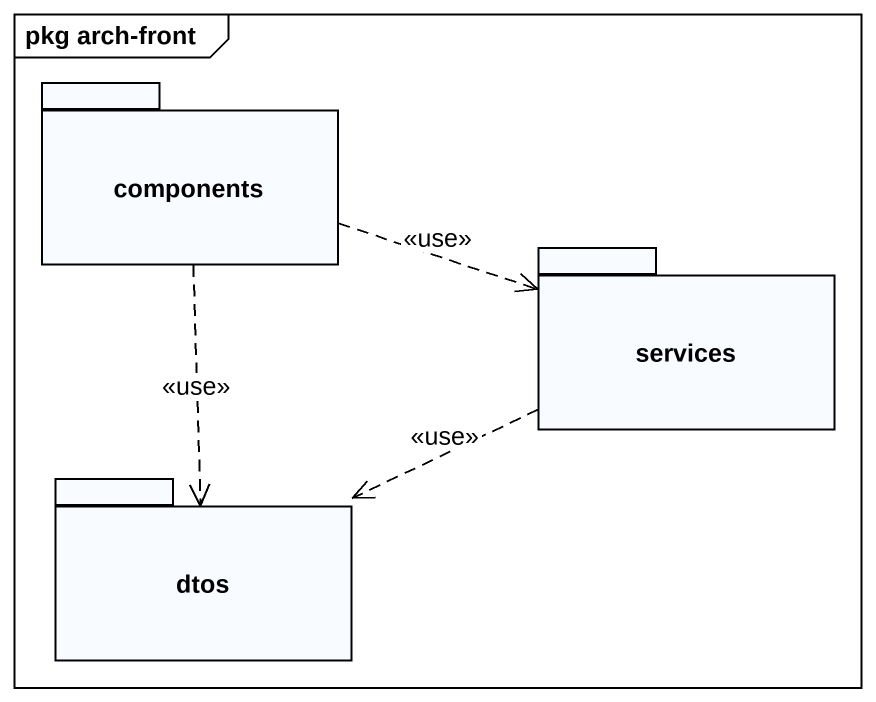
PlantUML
@startuml
mainframe pkg arch-front
package components {
}
package services {
}
package dtos {
}
components .right.> services : <<use>>
components ..> dtos : <<use>>
services .left.> dtos : <<use>>
@enduml
